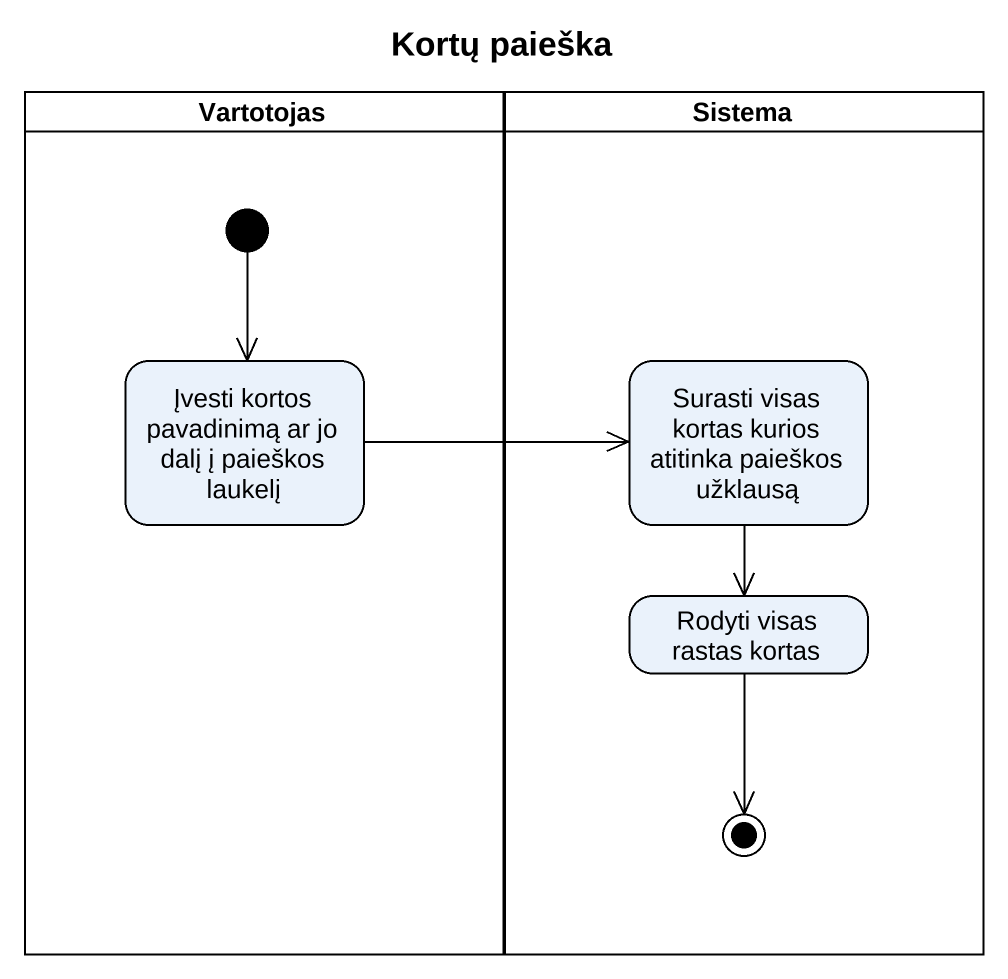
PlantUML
@startuml
title Kortų paieška
hide empty description
state Vartotojas <<partition>> {
  state "Įvesti kortos pavadinimą ar jo dalį į paieškos laukelį" as Įvesti_kortos_pavadinimą_ar
  [*] --> Įvesti_kortos_pavadinimą_ar
}
state Sistema <<partition>> {
  state "Surasti visas kortas kurios atitinka paieškos užklausą" as Surasti_visas_kortas_kurios
  state "Rodyti visas rastas kortas" as Rodyti_visas_rastas_kortas
  Rodyti_visas_rastas_kortas --> [*]
}
Įvesti_kortos_pavadinimą_ar -right-> Surasti_visas_kortas_kurios
Surasti_visas_kortas_kurios --> Rodyti_visas_rastas_kortas
@enduml
